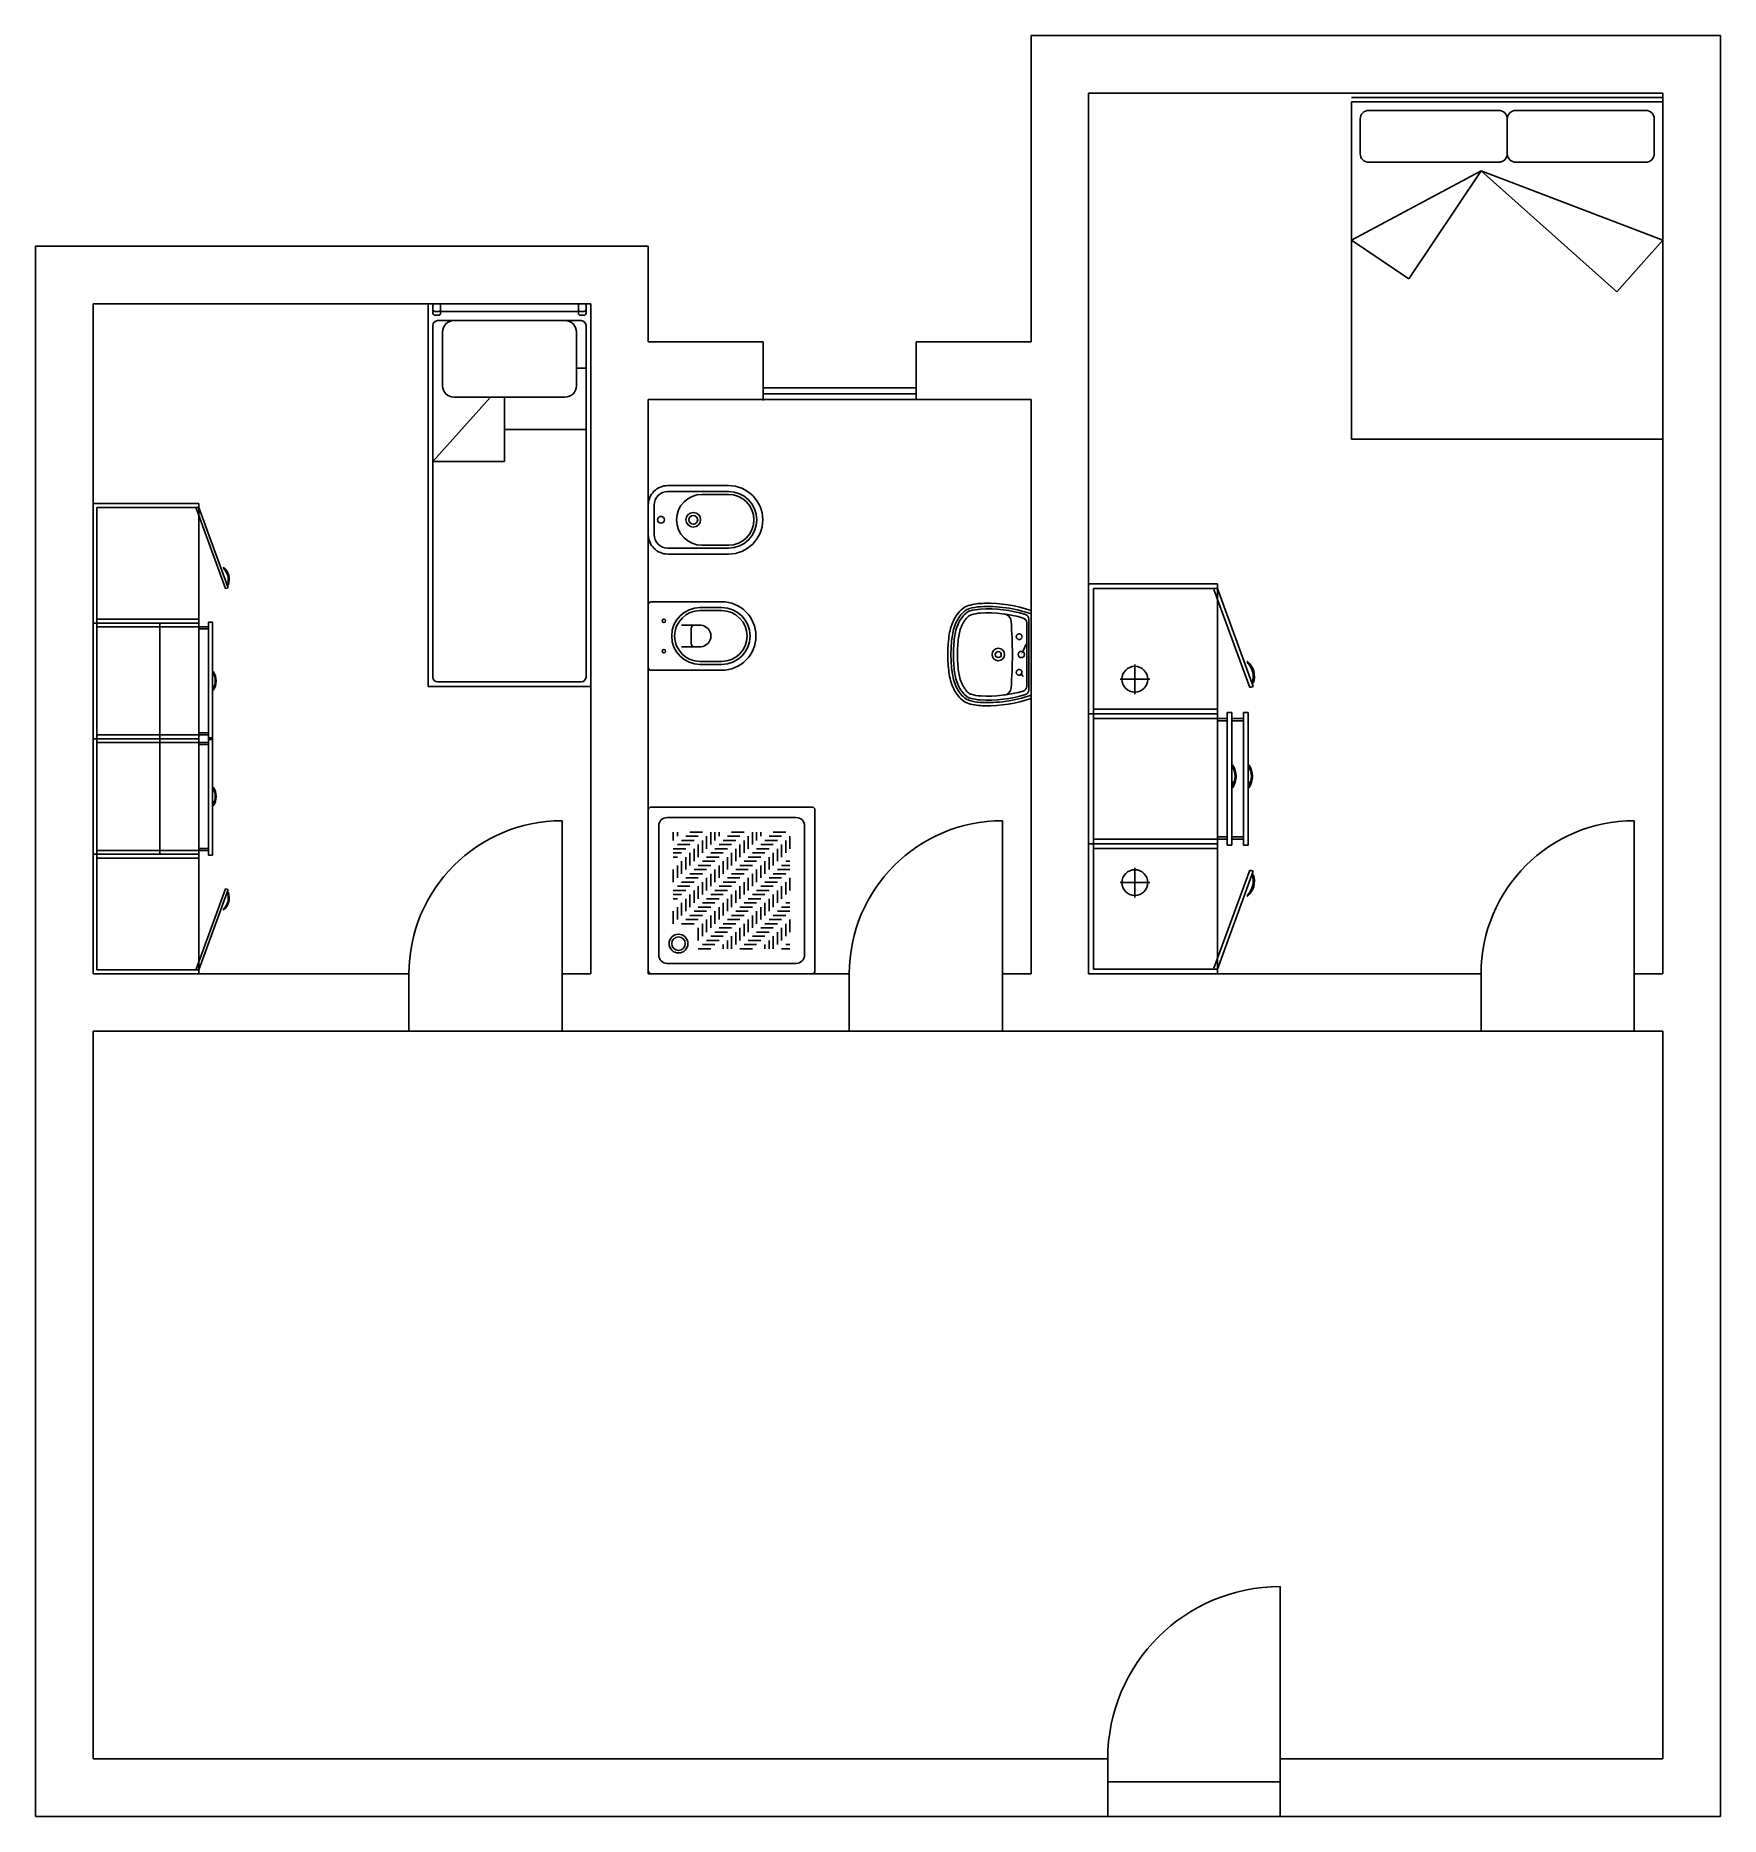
# Model space of a CAD drawing. Header units: millimetres. Extents: x 1226 to 2106, y -69 to 861.
import ezdxf

# ---------------------------------------------------------------- set-up
doc = ezdxf.new("R2010")
doc.units = ezdxf.units.MM
doc.linetypes.add('HIDDEN', pattern=[0.375, 0.25, -0.125])
for name, color, linetype in [('arredi bagno', 2, 'Continuous'), ('camera doppia', 2, 'Continuous'), ('camera singola', 6, 'Continuous'), ('infissi', 10, 'Continuous')]:
    doc.layers.add(name, color=color, linetype=linetype)

# ---------------------------------------------------------------- blocks, each defined once
blk = doc.blocks.new('9')
for p, q in [((-42.5, -200), (-42.5, 0)), ((42.5, 0), (-42.5, 0)), ((42.5, -200), (42.5, 0)), ((-40, -5.01), (-40, -1)), ((-37, -4), (-39, -4)), ((-39, -6.01), (-37, -6.01)), ((37.5, -8.85), (-37.5, -8.85)), ((-36, -5.01), (-36, -1)), ((36, -4), (-36, -4)), ((36, -5.01), (36, -1)), ((37, -4), (39, -4)), ((39, -6.01), (37, -6.01)), ((40, -5.01), (40, -1)), ((-40, -195), (-40, -11.35)), ((-35, -42.85), (-35, -14.85)), ((35, -42.85), (35, -14.85)), ((40, -195), (40, -11.35)), ((35, -33.63), (40, -33.63)), ((-9.87, -48.85), (-40, -82.39)), ((-29, -48.85), (29, -48.85)), ((-2.63, -48.85), (-2.63, -82.39)), ((-2.63, -65.63), (40, -65.63)), ((40, -65.63), (40, -65.63)), ((40, -65.63), (40, -65.63)), ((40, -65.63), (40, -65.63)), ((40, -65.63), (40, -65.63)), ((40, -65.63), (40, -65.63)), ((40, -65.63), (40, -65.63)), ((40, -65.63), (40, -65.63)), ((40, -65.63), (40, -65.63)), ((40, -65.63), (40, -65.63)), ((40, -65.63), (40, -65.63)), ((40, -65.63), (40, -65.63)), ((40, -65.63), (40, -65.63)), ((40, -65.63), (40, -65.63)), ((40, -65.63), (40, -65.63)), ((40, -65.63), (40, -65.63)), ((40, -65.63), (40, -65.63)), ((40, -65.63), (40, -65.63)), ((40, -65.63), (40, -65.63)), ((40, -65.63), (40, -65.63)), ((40, -65.63), (40, -65.63)), ((40, -65.63), (40, -65.63)), ((40, -65.63), (40, -65.63)), ((40, -65.63), (40, -65.63)), ((40, -65.63), (40, -65.63)), ((40, -65.63), (40, -65.63)), ((40, -65.63), (40, -65.63)), ((40, -65.63), (40, -65.63)), ((40, -65.63), (40, -65.63)), ((40, -65.63), (40, -65.63)), ((40, -65.63), (40, -65.63)), ((40, -65.63), (40, -65.63)), ((40, -65.63), (40, -65.63)), ((40, -65.63), (40, -65.63)), ((40, -65.63), (40, -65.63)), ((40, -65.63), (40, -65.63)), ((40, -65.63), (40, -65.63)), ((40, -65.63), (40, -65.63)), ((40, -65.63), (40, -65.63)), ((40, -65.63), (40, -65.63)), ((40, -65.63), (40, -65.63)), ((40, -65.63), (40, -65.63)), ((40, -65.63), (40, -65.63)), ((40, -65.63), (40, -65.63)), ((40, -65.63), (40, -65.63)), ((40, -65.63), (40, -65.63)), ((40, -65.63), (40, -65.63)), ((40, -65.63), (40, -65.63)), ((40, -65.63), (40, -65.63)), ((40, -65.63), (40, -65.63)), ((40, -65.63), (40, -65.63)), ((40, -65.63), (40, -65.63)), ((-40, -82.39), (-2.63, -82.39)), ((42.5, -200), (-42.5, -200)), ((37.5, -197.5), (-37.5, -197.5))]:
    blk.add_line(p, q)
for centre, radius, start, end in [((-39, -1), 1, 90, 180), ((-37, -1), 1, 0, 90), ((37, -1), 1, 90, 180), ((39, -1), 1, 0, 90), ((-39, -3), 1, 180, 270), ((-39, -5.01), 1, 180, 270), ((-37.5, -11.35), 2.5, 90, 180), ((-37, -3), 1, 270, 0), ((-37, -5.01), 1, 270, 0), ((-29, -14.85), 6, 90, 180), ((29, -14.85), 6, 0, 90), ((37, -3), 1, 180, 270), ((37, -5.01), 1, 180, 270), ((37.5, -11.35), 2.5, 0, 90), ((39, -3), 1, 270, 0), ((39, -5.01), 1, 270, 0), ((-29, -42.85), 6, 180, 270), ((29, -42.85), 6, 270, 0), ((40, -65.63), 0.00001, 0, 90), ((40, -65.63), 0.00001, 270, 0), ((40, -65.63), 0.00001, 180, 270), ((40, -65.63), 0.00001, 90, 180), ((40, -65.63), 0.00001, 0, 90), ((40, -65.63), 0.00001, 90, 180), ((40, -65.63), 0.00001, 180, 270), ((40, -65.63), 0.00001, 270, 0), ((40, -65.63), 0.00001, 0, 90), ((40, -65.63), 0.00001, 270, 0), ((40, -65.63), 0.00001, 180, 270), ((40, -65.63), 0.00001, 0, 90), ((40, -65.63), 0.00001, 90, 180), ((40, -65.63), 0.00001, 180, 270), ((40, -65.63), 0.00001, 270, 0), ((40, -65.63), 0.00001, 0, 90), ((40, -65.63), 0.00001, 90, 180), ((40, -65.63), 0.00001, 90, 180), ((40, -65.63), 0.00001, 62.53417, 180), ((40, -65.63), 0.00001, 0, 62.53417), ((40, -65.63), 0.00001, 62.53417, 180), ((40, -65.63), 0.00001, 0, 62.53417), ((40, -65.63), 0.00001, 0, 62.53417), ((40, -65.63), 0.00001, 0, 62.53417), ((40, -65.63), 0.00001, 242.53417, 0), ((40, -65.63), 0.00001, 180, 242.53417), ((40, -65.63), 0.00001, 242.53417, 0), ((40, -65.63), 0.00001, 180, 242.53417), ((40, -65.63), 0.00001, 242.53417, 0), ((40, -65.63), 0.00001, 62.53417, 180), ((40, -65.63), 0.00001, 0, 62.53417), ((40, -65.63), 0.00001, 242.53417, 0), ((40, -65.63), 0.00001, 180, 242.53417), ((40, -65.63), 0.00003, 242.53417, 0), ((40, -65.63), 0.00003, 242.53417, 0), ((40, -65.63), 0.00003, 180, 242.53417), ((40, -65.63), 0.00003, 62.53417, 180), ((40, -65.63), 0.00003, 0, 62.53417), ((-37.5, -195), 2.5, 180, 270), ((37.5, -195), 2.5, 270, 0)]:
    blk.add_arc(centre, radius, start, end)

msp = doc.modelspace()

# ---------------------------------------------------------------- linework, layer by layer
for p, q in [((2105.58, 861.47), (1745.58, 861.47)), ((1745.58, 861.47), (1745.58, 701.47)), ((2105.58, 341.47), (2105.58, 861.47)), ((2075.58, 831.47), (1775.58, 831.47)), ((1775.58, 831.47), (1775.58, 371.47)), ((2075.58, 371.47), (2075.58, 831.47)), ((1545.58, 751.47), (1225.58, 751.47)), ((1225.58, 751.47), (1225.58, 341.47)), ((1545.58, 701.47), (1545.58, 751.47)), ((1515.58, 721.47), (1255.58, 721.47)), ((1255.58, 721.47), (1255.58, 371.47)), ((1515.58, 371.47), (1515.58, 721.47)), ((1545.58, 701.47), (1605.58, 701.47)), ((1605.58, 671.47), (1605.58, 701.47)), ((1685.58, 671.47), (1685.58, 701.47)), ((1685.58, 701.47), (1745.58, 701.47)), ((1545.58, 671.47), (1745.58, 671.47)), ((1545.58, 371.47), (1545.58, 671.47)), ((1745.58, 671.47), (1745.58, 371.47)), ((1500.58, 371.47), (1500.58, 451.47)), ((2060.58, 371.47), (2060.58, 451.47)), ((1255.58, 371.47), (1420.58, 371.47)), ((1420.58, 371.47), (1420.58, 341.47)), ((1515.58, 371.47), (1500.58, 371.47)), ((1500.58, 371.47), (1500.58, 341.47)), ((1650.58, 371.47), (1545.58, 371.47)), ((1745.58, 371.47), (1730.58, 371.47)), ((1775.58, 371.47), (1980.58, 371.47)), ((1980.58, 371.47), (1980.58, 341.47)), ((2060.58, 371.47), (2060.58, 341.47)), ((2075.58, 371.47), (2060.58, 371.47)), ((1225.58, 341.47), (1225.58, -68.53)), ((1255.58, 341.47), (1255.58, -38.53)), ((1255.58, 341.47), (1420.58, 341.47)), ((1420.58, 341.47), (1500.58, 341.47)), ((1745.58, 341.47), (1500.58, 341.47)), ((1745.58, 341.47), (2075.58, 341.47)), ((1980.58, 341.47), (2060.58, 341.47)), ((2075.58, -38.53), (2075.58, 341.47)), ((2105.58, -68.53), (2105.58, 341.47)), ((1255.58, -38.53), (1785.58, -38.53)), ((2075.58, -38.53), (1875.58, -38.53)), ((1225.58, -68.53), (2105.58, -68.53))]:
    msp.add_line(p, q)
for centre in [(1500.58, 371.47), (2060.58, 371.47)]:
    msp.add_arc(centre, 80, 90, 180)
at = {"layer": 'arredi bagno', "extrusion": (1, 1.83759e-15, 0)}
for p, q in [((1545.58, 616.52), (1545.58, 616.52, 3.58)), ((1545.58, 616.01, -1.02), (1545.58, 616.01, 4.6)), ((1545.58, 615.49), (1545.58, 615.49, 3.58)), ((1545.58, 601.7), (1545.58, 601.7, 3.58)), ((1545.58, 601.19, -1.02), (1545.58, 601.19, 4.6))]:
    msp.add_line(p, q, dxfattribs=at)
at = {"layer": 'arredi bagno', "linetype": 'Continuous'}
for p, q in [((1745.58, 561.23), (1745.58, 515.26)), ((1743.24, 554.91), (1743.24, 521.58)), ((1744.33, 556.76), (1744.33, 519.73)), ((1741.18, 539.76), (1743.03, 543.71)), ((1740.46, 527.74), (1741.44, 526.7)), ((1545.58, 456.94), (1545.58, 373.12)), ((1631.04, 458.58), (1547.21, 458.58)), ((1632.67, 373.12), (1632.67, 456.94)), ((1551.02, 448.78), (1551.02, 381.28)), ((1622.88, 453.13), (1555.38, 453.13)), ((1627.23, 381.28), (1627.23, 448.78)), ((1558.64, 445.51), (1558.64, 441.16)), ((1560.82, 445.51), (1560.82, 443.33)), ((1567.35, 438.98), (1560.82, 438.98)), ((1569.53, 441.16), (1563, 441.16)), ((1571.71, 443.33), (1565.18, 443.33)), ((1573.89, 445.51), (1567.35, 445.51)), ((1571.71, 438.98), (1571.71, 432.45)), ((1573.89, 441.16), (1573.89, 434.62)), ((1576.06, 443.33), (1576.06, 436.8)), ((1578.24, 445.51), (1578.24, 438.98)), ((1580.42, 445.51), (1580.42, 441.16)), ((1582.6, 445.51), (1582.6, 443.33)), ((1589.13, 438.98), (1582.6, 438.98)), ((1591.3, 441.16), (1584.77, 441.16)), ((1593.48, 443.33), (1586.95, 443.33)), ((1595.66, 445.51), (1589.13, 445.51)), ((1593.48, 438.98), (1593.48, 432.45)), ((1595.66, 441.16), (1595.66, 434.62)), ((1597.84, 443.33), (1597.84, 436.8)), ((1600.01, 445.51), (1600.01, 438.98)), ((1602.19, 445.51), (1602.19, 441.16)), ((1604.37, 445.51), (1604.37, 443.33)), ((1610.9, 438.98), (1604.37, 438.98)), ((1613.08, 441.16), (1606.55, 441.16)), ((1615.25, 443.33), (1608.72, 443.33)), ((1617.43, 445.51), (1610.9, 445.51)), ((1615.25, 438.98), (1615.25, 432.45)), ((1617.43, 441.16), (1617.43, 434.62)), ((1619.61, 443.33), (1619.61, 436.8)), ((1565.18, 436.8), (1558.64, 436.8)), ((1563, 434.62), (1558.64, 434.62)), ((1558.64, 432.45), (1560.82, 432.45)), ((1560.82, 428.09), (1560.82, 421.56)), ((1563, 430.27), (1563, 423.74)), ((1565.18, 432.45), (1565.18, 425.92)), ((1567.35, 434.62), (1567.35, 428.09)), ((1569.53, 436.8), (1569.53, 430.27)), ((1578.24, 428.09), (1571.71, 428.09)), ((1580.42, 430.27), (1573.89, 430.27)), ((1582.6, 432.45), (1576.06, 432.45)), ((1584.77, 434.62), (1578.24, 434.62)), ((1586.95, 436.8), (1580.42, 436.8)), ((1582.6, 428.09), (1582.6, 421.56)), ((1584.77, 430.27), (1584.77, 423.74)), ((1586.95, 432.45), (1586.95, 425.92)), ((1589.13, 434.62), (1589.13, 428.09)), ((1591.3, 436.8), (1591.3, 430.27)), ((1600.01, 428.09), (1593.48, 428.09)), ((1602.19, 430.27), (1595.66, 430.27)), ((1604.37, 432.45), (1597.84, 432.45)), ((1606.55, 434.62), (1600.01, 434.62)), ((1608.72, 436.8), (1602.19, 436.8)), ((1604.37, 428.09), (1604.37, 421.56)), ((1606.55, 430.27), (1606.55, 423.74)), ((1608.72, 432.45), (1608.72, 425.92)), ((1610.9, 434.62), (1610.9, 428.09)), ((1613.08, 436.8), (1613.08, 430.27)), ((1615.25, 428.09), (1619.61, 428.09)), ((1617.43, 430.27), (1619.61, 430.27)), ((1558.64, 425.92), (1558.64, 419.38)), ((1569.53, 419.38), (1563, 419.38)), ((1571.71, 421.56), (1565.18, 421.56)), ((1573.89, 423.74), (1567.35, 423.74)), ((1576.06, 425.92), (1569.53, 425.92)), ((1573.89, 419.38), (1573.89, 412.85)), ((1576.06, 421.56), (1576.06, 415.03)), ((1578.24, 423.74), (1578.24, 417.21)), ((1580.42, 425.92), (1580.42, 419.38)), ((1591.3, 419.38), (1584.77, 419.38)), ((1593.48, 421.56), (1586.95, 421.56)), ((1595.66, 423.74), (1589.13, 423.74)), ((1597.84, 425.92), (1591.3, 425.92)), ((1595.66, 419.38), (1595.66, 412.85)), ((1597.84, 421.56), (1597.84, 415.03)), ((1600.01, 423.74), (1600.01, 417.21)), ((1602.19, 425.92), (1602.19, 419.38)), ((1613.08, 419.38), (1606.55, 419.38)), ((1615.25, 421.56), (1608.72, 421.56)), ((1617.43, 423.74), (1610.9, 423.74)), ((1619.61, 425.92), (1613.08, 425.92)), ((1617.43, 419.38), (1617.43, 412.85)), ((1619.61, 421.56), (1619.61, 415.03)), ((1565.18, 415.03), (1558.64, 415.03)), ((1563, 412.85), (1558.64, 412.85)), ((1558.64, 410.67), (1560.82, 410.67)), ((1567.35, 417.21), (1560.82, 417.21)), ((1565.18, 410.67), (1565.18, 404.14)), ((1567.35, 412.85), (1567.35, 406.32)), ((1569.53, 415.03), (1569.53, 408.5)), ((1571.71, 417.21), (1571.71, 410.67)), ((1582.6, 410.67), (1576.06, 410.67)), ((1584.77, 412.85), (1578.24, 412.85)), ((1586.95, 415.03), (1580.42, 415.03)), ((1589.13, 417.21), (1582.6, 417.21)), ((1586.95, 410.67), (1586.95, 404.14)), ((1589.13, 412.85), (1589.13, 406.32)), ((1591.3, 415.03), (1591.3, 408.5)), ((1593.48, 417.21), (1593.48, 410.67)), ((1604.37, 410.67), (1597.84, 410.67)), ((1606.55, 412.85), (1600.01, 412.85)), ((1608.72, 415.03), (1602.19, 415.03)), ((1610.9, 417.21), (1604.37, 417.21)), ((1608.72, 410.67), (1608.72, 404.14)), ((1610.9, 412.85), (1610.9, 406.32)), ((1613.08, 415.03), (1613.08, 408.5)), ((1615.25, 417.21), (1615.25, 410.67)), ((1558.64, 404.14), (1558.64, 397.61)), ((1560.82, 406.32), (1560.82, 399.79)), ((1563, 408.5), (1563, 401.97)), ((1573.89, 401.97), (1567.35, 401.97)), ((1576.06, 404.14), (1569.53, 404.14)), ((1578.24, 406.32), (1571.71, 406.32)), ((1580.42, 408.5), (1573.89, 408.5)), ((1578.24, 401.97), (1578.24, 395.43)), ((1580.42, 404.14), (1580.42, 397.61)), ((1582.6, 406.32), (1582.6, 399.79)), ((1584.77, 408.5), (1584.77, 401.97)), ((1595.66, 401.97), (1589.13, 401.97)), ((1597.84, 404.14), (1591.3, 404.14)), ((1600.01, 406.32), (1593.48, 406.32)), ((1602.19, 408.5), (1595.66, 408.5)), ((1600.01, 401.97), (1600.01, 395.43)), ((1602.19, 404.14), (1602.19, 397.61)), ((1604.37, 406.32), (1604.37, 399.79)), ((1606.55, 408.5), (1606.55, 401.97)), ((1617.43, 401.97), (1610.9, 401.97)), ((1619.61, 404.14), (1613.08, 404.14)), ((1615.25, 406.32), (1619.61, 406.32)), ((1617.43, 408.5), (1619.61, 408.5)), ((1619.61, 406.32), (1617.43, 406.32)), ((1569.53, 397.61), (1563, 397.61)), ((1571.71, 399.79), (1565.18, 399.79)), ((1571.71, 395.43), (1571.71, 388.9)), ((1573.89, 397.61), (1573.89, 391.08)), ((1576.06, 399.79), (1576.06, 393.26)), ((1584.77, 391.08), (1578.24, 391.08)), ((1586.95, 393.26), (1580.42, 393.26)), ((1589.13, 395.43), (1582.6, 395.43)), ((1591.3, 397.61), (1584.77, 397.61)), ((1593.48, 399.79), (1586.95, 399.79)), ((1589.13, 391.08), (1589.13, 384.55)), ((1591.3, 393.26), (1591.3, 386.72)), ((1593.48, 395.43), (1593.48, 388.9)), ((1595.66, 397.61), (1595.66, 391.08)), ((1597.84, 399.79), (1597.84, 393.26)), ((1606.55, 391.08), (1600.01, 391.08)), ((1608.72, 393.26), (1602.19, 393.26)), ((1610.9, 395.43), (1604.37, 395.43)), ((1613.08, 397.61), (1606.55, 397.61)), ((1615.25, 399.79), (1608.72, 399.79)), ((1610.9, 391.08), (1610.9, 384.55)), ((1613.08, 393.26), (1613.08, 386.72)), ((1615.25, 395.43), (1615.25, 388.9)), ((1617.43, 397.61), (1617.43, 391.08)), ((1619.61, 399.79), (1619.61, 393.26)), ((1578.24, 384.55), (1571.71, 384.55)), ((1580.42, 386.72), (1573.89, 386.72)), ((1582.6, 388.9), (1576.06, 388.9)), ((1584.77, 386.72), (1584.77, 384.55)), ((1586.95, 388.9), (1586.95, 384.55)), ((1600.01, 384.55), (1593.48, 384.55)), ((1602.19, 386.72), (1595.66, 386.72)), ((1604.37, 388.9), (1597.84, 388.9)), ((1606.55, 386.72), (1606.55, 384.55)), ((1608.72, 388.9), (1608.72, 384.55)), ((1619.61, 384.55), (1615.25, 384.55)), ((1619.61, 386.72), (1617.43, 386.72)), ((1555.38, 376.93), (1622.88, 376.93)), ((1547.21, 371.48), (1631.04, 371.48))]:
    msp.add_line(p, q, dxfattribs=at)
at = {"layer": 'arredi bagno'}
for points in [[(1545.58, 616.26), (1545.58, 600.93, 0.414214), (1555.8, 590.71), (1587.48, 590.71, 1), (1587.48, 626.48), (1555.8, 626.48, 0.414214)], [(1548.65, 616.26), (1548.65, 600.93, 0.414214), (1555.8, 593.78), (1587.48, 593.78, 1), (1587.48, 623.41), (1555.8, 623.41, 0.414214)], [(1573.69, 595.31), (1587.48, 595.31, 1), (1587.48, 621.88), (1573.69, 621.88, 1)], [(1545.58, 531.56, 0.414214), (1547.11, 530.02), (1583.91, 530.02, 1), (1583.91, 565.79), (1547.11, 565.79, 0.414214), (1545.58, 564.26)], [(1572.66, 533.09), (1583.91, 533.09, 1), (1583.91, 562.73), (1572.66, 562.73, 1)], [(1572.66, 534.62), (1583.91, 534.62, 1), (1583.91, 561.19), (1572.66, 561.19, 1)]]:
    msp.add_lwpolyline(points, format="xyb", close=True, dxfattribs=at)
at = {"layer": 'arredi bagno', "extrusion": (1, 1.83759e-15, 0), "elevation": 1545.58}
for points in [[(618.61, 2.63, 0.391902), (617.59, 3.58), (615.49, 3.58, -0.414214), (614.47, 4.6), (614.47, 19.93)], [(598.58, 2.63, -0.391902), (599.6, 3.58), (601.7, 3.58, 0.414214), (602.72, 4.6), (602.72, 19.93)]]:
    msp.add_lwpolyline(points, format="xyb", dxfattribs=at)
at = {"layer": 'arredi bagno', "linetype": 'Continuous'}
for points in [[(1745.58, 561.23, 0.086853), (1721.25, 564.99, 0.068728), (1712.86, 563.83, 0.110772), (1709.64, 562.1, 0.10752), (1704.95, 555.8, 0.075986), (1702.65, 547.65, 0.028338), (1702.02, 538.24, 0.028338), (1702.65, 528.84, 0.075986), (1704.95, 520.69, 0.10752), (1709.64, 514.39, 0.110772), (1712.86, 512.65, 0.068728), (1721.25, 511.49, 0.086853), (1745.58, 515.26)], [(1745.58, 559.45, 0.098082), (1718.97, 563.23, 0.049202), (1713.32, 562.23, 0.110772), (1710.74, 560.83, 0.10752), (1706.47, 555.11, 0.075986), (1704.31, 547.44, 0.028287), (1703.69, 538.24, 0.028287), (1704.31, 529.04, 0.075986), (1706.47, 521.38, 0.10752), (1710.74, 515.65, 0.110772), (1713.32, 514.26, 0.049202), (1718.97, 513.25, 0.098082), (1745.58, 517.03, 0.099244)]]:
    msp.add_lwpolyline(points, format="xyb", dxfattribs=at)
at = {"layer": 'arredi bagno'}
for points in [[(1562.96, 542.29), (1573.18, 542.29, 0.909091), (1573.18, 553.53), (1562.96, 553.53)], [(1569.6, 553.53, 0.414214), (1568.07, 552), (1568.07, 543.82, 0.414214), (1569.6, 542.29)]]:
    msp.add_lwpolyline(points, format="xyb", dxfattribs=at)
at = {"layer": 'arredi bagno', "linetype": 'Continuous', "const_width": 0.0544}
for points in [[(1563, 445.54, 1), (1563, 445.48, 1)], [(1584.77, 445.54, 1), (1584.77, 445.48, 1)], [(1606.55, 445.54, 1), (1606.55, 445.48, 1)], [(1558.64, 430.3, 1), (1558.64, 430.24, 1)], [(1619.61, 432.47, 1), (1619.61, 432.42, 1)], [(1619.61, 410.7, 1), (1619.61, 410.65, 1)], [(1558.64, 408.52, 1), (1558.64, 408.47, 1)], [(1582.6, 384.57, 1), (1582.6, 384.52, 1)], [(1604.37, 384.57, 1), (1604.37, 384.52, 1)], [(1619.61, 388.93, 1), (1619.61, 388.87, 1)]]:
    msp.add_lwpolyline(points, format="xyb", close=True, dxfattribs=at)
at = {"layer": 'arredi bagno'}
for centre, radius in [((1552.22, 608.6), 1.79), ((1569.09, 608.6), 3.83), ((1569.09, 608.6), 2.3), ((1553.76, 555.83), 0.894), ((1553.76, 539.99), 0.894)]:
    msp.add_circle(centre, radius, dxfattribs=at)
at = {"layer": 'arredi bagno', "extrusion": (1, -1.83693e-16, 0)}
for centre in [(557.11, 29.64, 1545.58), (538.71, 29.64, 1545.58)]:
    msp.add_circle(centre, 1.33, dxfattribs=at)
at = {"layer": 'arredi bagno', "linetype": 'HIDDEN'}
for centre in [(1739.31, 547.53), (1739.31, 528.95)]:
    msp.add_circle(centre, 1.49, dxfattribs=at)
at = {"layer": 'arredi bagno', "linetype": 'Continuous'}
for centre, radius in [((1728.4, 538.24), 3.25), ((1728.4, 538.24), 1.58), ((1740.47, 538.24), 1.63), ((1561.37, 387.27), 4.9), ((1561.37, 387.27), 3.54)]:
    msp.add_circle(centre, radius, dxfattribs=at)
for centre, radius, start, end in [((1721.77, 548.15), 15.56, 131.01064, 155.55812), ((1721.77, 548.15), 13.47, 131.01064, 155.55812), ((1715.13, 555.79), 5.43, 105.7266, 131.01064), ((1715.13, 555.79), 3.34, 105.7266, 131.01064), ((1721.25, 534.06), 28, 94.48664, 105.7266), ((1721.25, 534.06), 25.91, 94.53721, 105.7266), ((1722.76, 493.59), 68.49, 73.1812, 93.0967), ((1722.76, 493.45), 66.54, 73.66915, 93.06848), ((1730.94, 555.33), 4.18, 4.25399, 82.53885), ((1741.82, 556.76), 2.51, 0, 72.50086), ((1730.46, 544.2), 25.1, 155.55812, 172.93953), ((1730.46, 544.2), 23.01, 155.55812, 172.93953), ((1501.25, 538.24), 234.51, 355.74601, 4.25399), ((1740.73, 554.91), 2.51, 0, 72.96927), ((1785.23, 537.42), 80.29, 172.93953, 179.41163), ((1785.23, 537.42), 78.2, 172.93953, 179.39591), ((1785.23, 539.07), 80.29, 180.58837, 187.06047), ((1785.23, 539.07), 78.2, 180.60409, 187.06047), ((1730.46, 532.28), 25.1, 187.06047, 204.44188), ((1721.77, 528.34), 15.56, 204.44188, 228.98936), ((1730.46, 532.28), 23.01, 187.06047, 204.44188), ((1721.77, 528.34), 13.47, 204.44188, 228.98936), ((1730.94, 521.16), 4.18, 277.46115, 355.74601), ((1740.73, 521.58), 2.51, 287.03073, 0), ((1715.13, 520.7), 5.43, 228.98936, 254.2734), ((1715.13, 520.7), 3.34, 228.98936, 254.2734), ((1721.25, 542.42), 28, 254.2734, 265.51336), ((1721.25, 542.42), 25.91, 254.2734, 265.46279), ((1722.76, 582.9), 68.49, 266.9033, 286.8188), ((1722.76, 583.03), 66.54, 266.93152, 286.33085), ((1741.82, 519.73), 2.51, 287.49914, 0), ((1547.21, 456.94), 1.63, 90, 180), ((1631.04, 456.94), 1.63, 0, 90), ((1555.38, 448.78), 4.35, 90, 180), ((1622.88, 448.78), 4.35, 0, 90), ((1547.21, 373.12), 1.63, 180, 270), ((1555.38, 381.28), 4.35, 180, 270), ((1622.88, 381.28), 4.35, 270, 0), ((1631.04, 373.12), 1.63, 270, 0)]:
    msp.add_arc(centre, radius, start, end, dxfattribs=at)
for points in [[(1741.43, 539.64), (1740.93, 539.88), (1740.47, 538.24)], [(1740.26, 527.55), (1740.66, 527.93), (1739.31, 528.95)]]:
    msp.add_solid(points, dxfattribs=at)
at = {"layer": 'camera doppia'}
for p, q in [((2075.58, 831.47), (1912.91, 831.47)), ((1912.91, 829.21), (2075.58, 829.21)), ((1912.91, 826.95), (2075.58, 826.95)), ((1912.91, 650.73), (1912.91, 826.95)), ((1921.95, 822.43), (1989.73, 822.43)), ((1998.77, 822.43), (2066.54, 822.43)), ((2075.58, 826.95), (2075.58, 650.73)), ((1917.43, 799.84), (1917.43, 817.91)), ((1994.25, 799.84), (1994.25, 817.91)), ((2071.06, 817.91), (2071.06, 799.84)), ((1912.91, 754.65), (1980.69, 790.8)), ((1921.95, 795.32), (1989.73, 795.32)), ((1942.93, 734.51), (1980.69, 790.8)), ((1980.69, 790.8), (2075.58, 754.65)), ((1980.69, 790.8), (2051.53, 727.67)), ((1998.77, 795.32), (2066.54, 795.32)), ((1912.91, 754.65), (1942.93, 734.51)), ((2051.53, 727.67), (2075.58, 754.65)), ((2075.58, 650.73), (1912.91, 650.73)), ((1255.58, 371.47), (1255.58, 617.11)), ((1255.58, 617.11), (1310.85, 617.11)), ((1257.63, 373.51), (1257.63, 615.07)), ((1257.63, 615.07), (1310.85, 615.07)), ((1324.73, 572.68), (1309.37, 614.67)), ((1310.85, 617.11), (1310.85, 371.47)), ((1310.85, 615.07), (1326.22, 573.08)), ((1323.92, 582.99), (1323.67, 583.92)), ((1324.73, 572.68), (1326.22, 573.08)), ((1326.21, 574.42), (1325.97, 575.35)), ((1310.85, 554.68), (1255.58, 554.68)), ((1310.85, 556.73), (1257.63, 556.73)), ((1310.85, 552.63), (1257.63, 552.63)), ((1290.38, 554.68), (1290.38, 433.9)), ((1310.85, 554.68), (1290.38, 554.68)), ((1310.85, 552.63), (1315.96, 552.63)), ((1310.85, 551.61), (1315.96, 551.61)), ((1315.96, 555.19), (1315.96, 493.78)), ((1318, 555.19), (1315.96, 555.19)), ((1318, 555.19), (1318, 493.78)), ((1318.35, 528.44), (1318.35, 529.4)), ((1318.35, 519.57), (1318.35, 520.53)), ((1310.85, 494.29), (1255.58, 494.29)), ((1310.85, 496.34), (1257.63, 496.34)), ((1310.85, 497.36), (1315.96, 497.36)), ((1310.85, 496.34), (1315.96, 496.34)), ((1315.96, 433.39), (1315.96, 494.8)), ((1318, 494.8), (1315.96, 494.8)), ((1318, 493.78), (1315.96, 493.78)), ((1318, 433.39), (1318, 494.8)), ((1310.85, 492.24), (1257.63, 492.24)), ((1310.85, 492.24), (1315.96, 492.24)), ((1310.85, 491.22), (1315.96, 491.22)), ((1318.35, 469.01), (1318.35, 468.05)), ((1318.35, 460.14), (1318.35, 459.18)), ((1310.85, 433.9), (1255.58, 433.9)), ((1310.85, 435.95), (1257.63, 435.95)), ((1310.85, 431.86), (1257.63, 431.86)), ((1310.85, 433.9), (1290.38, 433.9)), ((1310.85, 436.97), (1315.96, 436.97)), ((1310.85, 435.95), (1315.96, 435.95)), ((1318, 433.39), (1315.96, 433.39)), ((1324.73, 415.9), (1309.37, 373.91)), ((1310.85, 373.51), (1326.22, 415.5)), ((1324.73, 415.9), (1326.22, 415.5)), ((1326.21, 414.16), (1325.97, 413.23)), ((1323.92, 405.59), (1323.67, 404.67)), ((1310.85, 373.51), (1257.63, 373.51)), ((1310.85, 371.47), (1255.58, 371.47))]:
    msp.add_line(p, q, dxfattribs=at)
for centre, radius, start, end in [((1921.95, 817.91), 4.52, 90, 180), ((1989.73, 817.91), 4.52, 0, 90), ((1998.77, 817.91), 4.52, 90, 180), ((2066.54, 817.91), 4.52, 0, 90), ((1921.95, 799.84), 4.52, 180, 270), ((1989.73, 799.84), 4.52, 270, 0), ((1998.77, 799.84), 4.52, 180, 270), ((2066.54, 799.84), 4.52, 270, 0), ((1318.2, 577.36), 8.54, 339.87563, 50.12437), ((1318.2, 577.36), 8.03, 345.46438, 44.53562), ((1311.36, 524.48), 8.54, 324.87563, 35.12437), ((1311.36, 524.48), 8.03, 330.46438, 29.53562), ((1311.36, 464.1), 8.54, 324.87563, 35.12437), ((1311.36, 464.1), 8.03, 330.46438, 29.53562), ((1318.2, 411.22), 8.54, 309.87563, 20.12437), ((1318.2, 411.22), 8.03, 315.46438, 14.53562)]:
    msp.add_arc(centre, radius, start, end, dxfattribs=at)
at = {"layer": 'camera singola'}
for p, q in [((1775.58, 371.47), (1775.58, 575.17)), ((1775.58, 575.17), (1842.86, 575.17)), ((1778.07, 373.96), (1778.07, 572.68)), ((1778.07, 572.68), (1842.86, 572.68)), ((1859.76, 521.08), (1841.05, 572.19)), ((1842.86, 371.47), (1842.86, 575.17)), ((1842.86, 572.68), (1861.56, 521.57)), ((1799.74, 517.6), (1799.74, 533.08)), ((1858.76, 533.64), (1858.46, 534.76)), ((1807.48, 525.34), (1792, 525.34)), ((1859.76, 521.08), (1861.56, 521.57)), ((1861.56, 523.21), (1861.26, 524.33)), ((1775.58, 507.27), (1842.86, 507.27)), ((1778.07, 509.76), (1842.86, 509.76)), ((1778.07, 504.78), (1842.86, 504.78)), ((1842.86, 507.27), (1817.94, 507.27)), ((1842.86, 504.78), (1847.9, 504.78)), ((1842.86, 503.53), (1847.9, 503.53)), ((1847.9, 507.89), (1847.9, 438.75)), ((1850.39, 507.89), (1847.9, 507.89)), ((1850.19, 504.78), (1856.41, 504.78)), ((1850.19, 503.53), (1856.41, 503.53)), ((1850.39, 507.89), (1850.39, 438.75)), ((1858.9, 507.89), (1856.41, 507.89)), ((1856.41, 507.89), (1856.41, 438.75)), ((1858.9, 507.89), (1858.9, 438.75)), ((1850.81, 470.72), (1850.81, 471.88)), ((1859.32, 470.72), (1859.32, 471.88)), ((1775.58, 439.37), (1842.86, 439.37)), ((1778.07, 441.86), (1842.86, 441.86)), ((1842.86, 439.37), (1817.94, 439.37)), ((1842.86, 443.11), (1847.9, 443.11)), ((1842.86, 441.86), (1847.9, 441.86)), ((1850.39, 438.75), (1847.9, 438.75)), ((1850.19, 443.11), (1856.41, 443.11)), ((1850.19, 441.86), (1856.41, 441.86)), ((1858.9, 438.75), (1856.41, 438.75)), ((1778.07, 436.88), (1842.86, 436.88)), ((1807.48, 419.12), (1792, 419.12)), ((1799.74, 426.86), (1799.74, 411.38)), ((1859.76, 425.55), (1841.05, 374.44)), ((1842.86, 373.96), (1861.56, 425.07)), ((1859.76, 425.55), (1861.56, 425.07)), ((1861.56, 423.43), (1861.26, 422.31)), ((1858.76, 413), (1858.46, 411.88)), ((1778.07, 373.96), (1842.86, 373.96)), ((1775.58, 371.47), (1842.86, 371.47))]:
    msp.add_line(p, q, dxfattribs=at)
for centre in [(1799.74, 525.34), (1799.74, 419.12)]:
    msp.add_circle(centre, 6.74, dxfattribs=at)
for centre, radius, start, end in [((1851.8, 526.78), 10.39, 339.87563, 50.12437), ((1851.8, 526.78), 9.77, 345.46438, 44.53562), ((1842.3, 474.62), 10.39, 324.87563, 35.12437), ((1842.3, 474.62), 9.77, 330.46438, 29.53562), ((1850.82, 474.62), 10.39, 324.87563, 35.12437), ((1850.82, 474.62), 9.77, 330.46438, 29.53562), ((1851.8, 419.86), 10.39, 309.87563, 20.12437), ((1851.8, 419.86), 9.77, 315.46438, 14.53562)]:
    msp.add_arc(centre, radius, start, end, dxfattribs=at)
at = {"layer": 'infissi'}
for p, q in [((1605.58, 677.47), (1685.58, 677.47)), ((1605.58, 673.99), (1605.58, 676.99)), ((1685.58, 674.47), (1605.58, 674.47)), ((1605.58, 673.99), (1605.58, 670.99)), ((1605.58, 671.47), (1685.58, 671.47)), ((1685.58, 677.47), (1685.58, 674.47)), ((1685.58, 671.47), (1685.58, 674.47)), ((1730.58, 371.47), (1730.58, 451.47)), ((1650.58, 371.47), (1650.58, 341.47)), ((1730.58, 371.47), (1730.58, 341.47)), ((1650.58, 341.47), (1730.58, 341.47)), ((1875.58, -38.53), (1875.58, 51.47)), ((1785.58, -68.53), (1785.58, -38.53)), ((1875.58, -68.53), (1875.58, -38.53)), ((1785.58, -68.53), (1785.58, -50.53)), ((1785.58, -50.53), (1875.58, -50.53)), ((1785.58, -68.53), (1875.58, -68.53))]:
    msp.add_line(p, q, dxfattribs=at)
for centre, radius in [((1730.58, 371.47), 80), ((1875.58, -38.53), 90)]:
    msp.add_arc(centre, radius, 90, 180, dxfattribs=at)

# ---------------------------------------------------------------- block references
at = {"layer": 'camera singola'}
msp.add_blockref('9', (1473.08, 721.47), dxfattribs=at)

doc.saveas('drawing.dxf')
